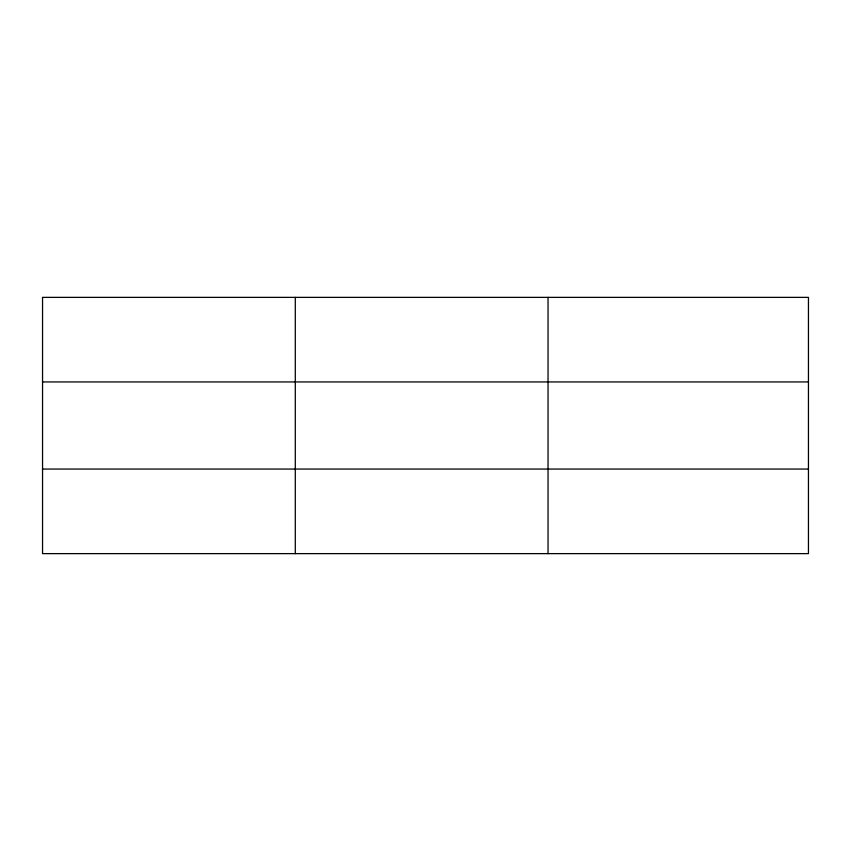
<?xml version="1.0" encoding="UTF-8"?>
<svg xmlns="http://www.w3.org/2000/svg" width="851" height="851" viewBox="0 0 851 851"><rect width="100%" height="100%" fill="white"/><g stroke="black" fill="none" stroke-linecap="round" stroke-linejoin="round"><path stroke-width="1.28" d="M295.297 553.629L295.297 297.371M548.044 553.629L548.044 297.371M808.45 381.939L808.45 297.371L42.55 297.371L42.55 553.629L808.45 553.629L808.45 381.939L42.55 381.939M42.55 469.061L808.45 469.061"/></g></svg>
